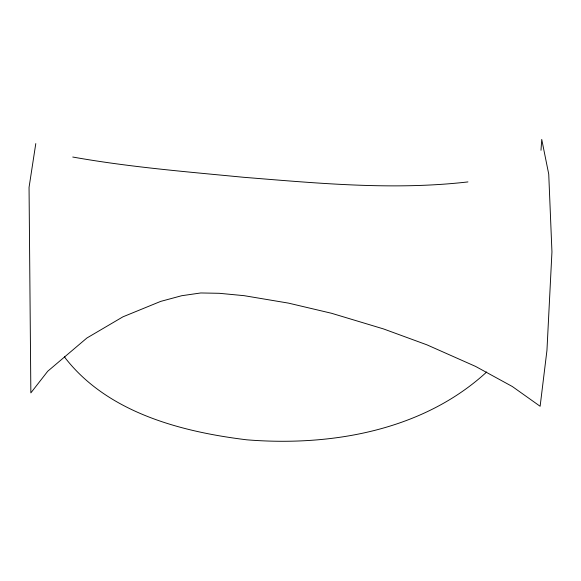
<?xml version="1.0" encoding="UTF-8"?>
<svg xmlns="http://www.w3.org/2000/svg" width="581" height="581" viewBox="0 0 581 581"><rect width="100%" height="100%" fill="white"/><g stroke="black" fill="none" stroke-linecap="round" stroke-linejoin="round"><path stroke-width="0.87" d="M540.991 150.29L541.739 139.44L548.733 174.133L551.95 251.871L546.953 350.343L540.127 406.272L512.333 386.518L475.57 366.415L426.919 344.831L383.496 328.919L331.504 313.268L288.481 303.122L244.1 295.671L219.284 293.303L200.772 292.962L181.693 295.722L160.69 301.394L122.94 316.827L86.903 338.004L47.729 371.244L30.858 392.894L29.05 187.394L35.79 143.594M486.696 371.978C422.794 430.753 330.821 446.615 246.772 439.817C181.149 431.792 107.834 412.655 65.312 358.056L64.462 356.531M467.945 181.918C393.322 190.524 318.105 183.262 243.57 177.285C186.508 171.744 129.243 167.11 72.756 157.03"/></g></svg>
